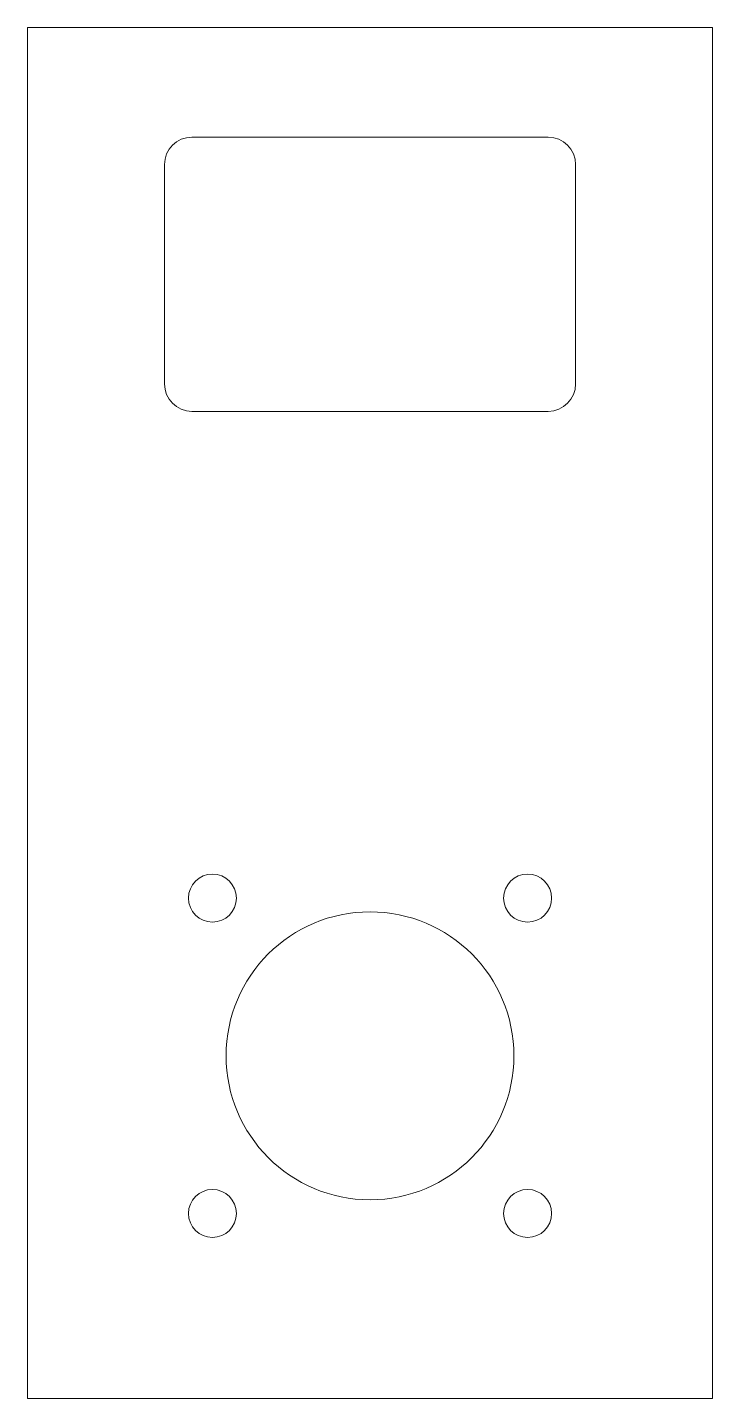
# Model space of a CAD drawing. Header units: millimetres. Extents: x -26 to 24, y 0 to 100.
import ezdxf

# ---------------------------------------------------------------- set-up
doc = ezdxf.new("R2010")
doc.units = ezdxf.units.MM

msp = doc.modelspace()

# ---------------------------------------------------------------- linework, layer by layer
at = {"color": 7, "linetype": 'Continuous', "lineweight": 15}
for p, q in [((-26.05, 100), (23.95, 100)), ((-26.05, 100), (-26.05, 0)), ((23.95, 100), (23.95, 0)), ((11.95, 92), (-14.05, 92)), ((-16.05, 90), (-16.05, 74)), ((13.95, 74), (13.95, 90)), ((-14.05, 72), (11.95, 72)), ((-26.05, 0), (23.95, 0))]:
    msp.add_line(p, q, dxfattribs=at)
for centre, radius in [((-12.55, 36.5), 1.75), ((10.45, 36.5), 1.75), ((-1.05, 25), 10.5), ((-12.55, 13.5), 1.75), ((10.45, 13.5), 1.75)]:
    msp.add_circle(centre, radius, dxfattribs=at)
for centre, start, end in [((-14.05, 90), 90, 180), ((11.95, 90), 0, 90), ((-14.05, 74), 180, 270), ((11.95, 74), 270, 0)]:
    msp.add_arc(centre, 2, start, end, dxfattribs=at)

doc.saveas('drawing.dxf')
